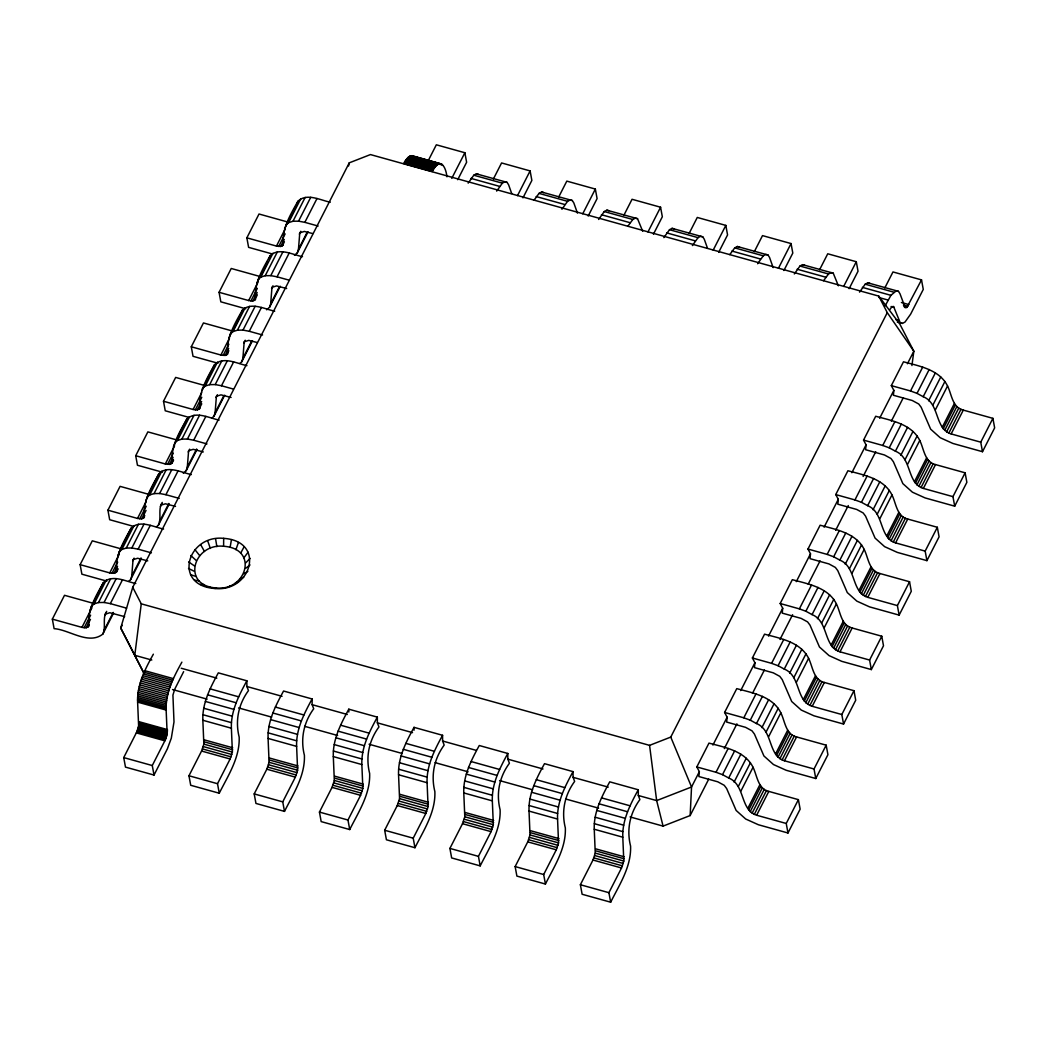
<?xml version="1.0" encoding="UTF-8"?>
<svg xmlns="http://www.w3.org/2000/svg" width="1047" height="1047" viewBox="0 0 1047 1047"><rect width="100%" height="100%" fill="white"/><g stroke="black" fill="none" stroke-linecap="round" stroke-linejoin="round"><path stroke-width="1.5" d="M223.613 546.259C193.315 543.079 180.922 585.653 216.363 587.995C246.673 591.189 259.054 548.615 223.613 546.259L223.665 538.354C187.256 534.52 172.362 585.679 214.962 588.506C251.372 592.34 266.252 541.168 223.665 538.354M202.843 720.271C202.189 703.152 210.395 687.447 218.326 672.855L246.87 680.799L246.896 686.518L248.479 690.588C238.467 704.238 235.052 720.624 239.174 737.127C239.972 757.675 228.076 775.644 219.255 793.22L190.711 785.276L188.97 775.762L201.574 751.039L203.851 744.129L202.843 720.271L231.387 728.215L232.395 752.073L230.118 758.996L217.514 783.706L219.255 793.22M231.387 728.215C230.733 711.096 238.925 695.391 246.87 680.799M268.084 738.436C267.43 721.318 275.623 705.613 283.567 691.02L312.098 698.964L312.137 704.683L313.72 708.754C303.695 722.404 300.293 738.789 304.402 755.28C305.214 775.84 293.317 793.809 284.496 811.386L255.952 803.442L254.199 793.914L266.815 769.205L269.092 762.295L268.084 738.436L296.615 746.38L297.623 770.239L295.346 777.149L282.742 801.871L284.496 811.386M296.615 746.38C295.961 729.262 304.167 713.557 312.098 698.964M333.312 756.601C332.658 739.483 340.864 723.778 348.795 709.185L377.339 717.13L377.365 722.849L378.949 726.919C368.937 740.556 365.521 756.955 369.643 773.445C370.442 794.006 358.545 811.962 349.724 829.551L321.18 821.607L319.44 812.079L332.043 787.37L334.32 780.447L333.312 756.601L361.856 764.546L362.864 788.404L360.587 795.314L347.97 820.023L349.724 829.551M361.856 764.546C361.202 747.427 369.395 731.722 377.339 717.13M398.554 774.767C397.899 757.648 406.092 741.943 414.036 727.351L442.567 735.295L442.606 741.014L444.177 745.084C434.165 758.722 430.762 775.12 434.871 791.611C435.683 812.171 423.786 830.127 414.952 847.717L386.422 839.773L384.668 830.245L397.271 805.536L399.561 798.612L398.554 774.767L427.084 782.711L428.092 806.556L425.815 813.48L413.212 838.189L414.952 847.717M427.084 782.711C426.43 765.593 434.636 749.888 442.567 735.295M463.782 792.932C463.127 775.801 471.333 760.109 479.264 745.516L507.808 753.46L507.834 759.167L509.418 763.25C499.393 776.887 495.99 793.286 500.113 809.776C500.911 830.336 489.014 848.292 480.193 865.882L451.65 857.938L449.909 848.41L462.512 823.701L464.789 816.778L463.782 792.932L492.326 800.876L493.333 824.722L491.056 831.645L478.44 856.354L480.193 865.882M492.326 800.876C491.671 783.758 499.864 768.053 507.808 753.46M529.023 811.098C528.369 793.966 536.561 778.261 544.505 763.669L573.036 771.626L573.075 777.332L574.646 781.415C564.634 795.053 561.231 811.438 565.341 827.941C566.152 848.489 554.256 866.458 545.422 884.048L516.891 876.09L515.137 866.576L527.74 841.867L530.031 834.943L529.023 811.098L557.554 819.042L558.561 842.887L556.284 849.811L543.681 874.52L545.422 884.048M557.554 819.042C556.899 801.923 565.105 786.218 573.036 771.626M594.251 829.25C593.597 812.132 601.803 796.427 609.734 781.834L638.277 789.778L638.304 795.498L639.887 799.581C629.862 813.218 626.459 829.604 630.582 846.107C631.38 866.654 619.484 884.623 610.663 902.2L582.119 894.256L580.378 884.741L592.982 860.019L595.259 853.109L594.251 829.25L622.795 837.207L623.803 861.053L621.525 867.976L608.909 892.685L610.663 902.2M622.795 837.207C622.14 820.076 630.333 804.371 638.277 789.778M183.644 671.651L174.731 689.201L172.925 695.103L173.998 721.92L171.315 738.174L167.389 748.801L154.027 775.055L125.483 767.111L123.729 757.596L136.817 731.866L138.623 725.964L137.615 702.105C136.908 684.856 145.245 668.811 153.359 654.192M154.027 775.055L152.273 765.54L165.361 739.81L167.167 733.908L166.146 710.062C165.452 692.8 173.776 676.755 181.89 662.136M630.058 816.922L663.078 826.109L690.156 815.548L691.543 786.991L699.357 771.678L696.818 766.941L708.976 743.108C724.838 747.375 744.914 750.908 753.042 767.281C757.203 775.578 757.819 788.888 768.799 791.401L798.39 799.646L800.144 809.161L787.985 832.993L758.394 824.748L745.7 819.016L736.133 810.443L726.644 788.522L724.223 785.302L717.758 781.795L698.886 776.547L699.357 771.678M135.783 583.506C125.784 581.517 112.251 573.939 103.378 582.59C95.67 596.345 87.267 610.048 88.773 626.381L86.168 627.768L81.941 627.375L52.35 619.13L64.508 595.298L94.099 603.543M52.35 619.13L54.104 628.658C69.259 629.64 88.511 645.305 102.815 634.116C106.271 626.983 102.109 618.07 106.689 611.356M163.568 529.036C153.569 527.047 140.036 519.469 131.163 528.12C123.454 541.875 115.065 555.577 116.557 571.911L113.966 573.298L109.739 572.905L80.135 564.66L92.293 540.828L121.884 549.073M128.676 581.321L130.6 579.645L131.739 576.164L133.048 559.687L137.628 558.26L147.732 560.878M191.352 474.566C181.353 472.577 167.834 464.999 158.948 473.65C151.239 487.405 142.85 501.107 144.342 517.44L141.751 518.828L137.523 518.435L107.92 510.19L120.078 486.358L149.682 494.603M156.461 526.85L158.385 525.175C161.84 518.029 157.691 509.13 162.259 502.403M219.137 420.096C209.138 418.106 195.619 410.529 186.732 419.18C179.037 432.935 170.635 446.637 172.14 462.97L169.535 464.358L165.308 463.965L135.717 455.72L147.863 431.888L177.466 440.133M183.29 473.218L186.17 470.692L187.308 467.211L188.617 450.747L193.198 449.32L203.301 451.938M212.044 417.91L213.954 416.222L215.106 412.74L216.402 396.276L220.982 394.85L231.099 397.467M274.72 311.155C264.708 309.166 251.188 301.588 242.302 310.239C234.607 323.981 226.204 337.697 227.709 354.03L225.105 355.417L220.878 355.025L191.287 346.779L203.445 322.947L233.036 331.192M239.828 363.44L241.752 361.752L242.891 358.27L244.187 341.806L248.78 340.38L257.313 342.552M302.504 256.685C292.506 254.696 278.973 247.118 270.1 255.769C262.391 269.511 253.989 283.227 255.494 299.56L252.89 300.934L248.663 300.554L219.072 292.309L231.23 268.477L260.821 276.722M266.645 309.807L269.537 307.281L270.676 303.8L271.971 287.323L276.565 285.91L286.669 288.527M330.289 202.215C320.29 200.226 306.771 192.635 297.885 201.299C290.176 215.041 281.787 228.756 283.279 245.077L280.688 246.464L276.46 246.071L246.856 237.839L259.015 214.007L288.606 222.252M294.443 255.337L297.322 252.811L298.46 249.33L299.769 232.853L304.35 231.439L312.883 233.612M727.142 717.208L726.67 722.077L745.543 727.325L752.008 730.832L754.429 734.052L763.917 755.973L773.484 764.546L786.179 770.278L815.77 778.523L827.928 754.691L826.175 745.176L796.584 736.931C785.603 734.418 784.988 721.108 780.826 712.811C772.712 696.438 752.636 692.905 736.761 688.638L724.603 712.457L727.142 717.208L712.928 745.058M754.926 662.725L754.468 667.606L773.327 672.855L779.793 676.362L782.214 679.582L791.702 701.503L801.269 710.075L813.964 715.808L843.555 724.053L855.713 700.221L853.972 690.693L824.369 682.461C813.388 679.948 812.773 666.638 808.611 658.341C800.497 641.968 780.421 638.434 764.546 634.168L752.387 657.987L754.926 662.725L740.713 690.588M782.711 608.255L782.253 613.136L801.125 618.384L807.577 621.892L809.998 625.111L819.487 647.033L829.067 655.605L841.749 661.338L871.34 669.583L883.498 645.75L881.757 636.223L852.153 627.991C841.173 625.478 840.558 612.168 836.396 603.87C828.282 587.498 808.205 583.964 792.33 579.685L780.185 603.517L782.711 608.255L768.511 636.118M810.496 553.784L810.038 558.666L828.91 563.914L835.362 567.422L837.783 570.641L847.285 592.563L856.852 601.135L869.534 606.867L899.137 615.113L911.283 591.28L909.542 581.752L879.951 573.52C868.958 571.008 868.343 557.698 864.181 549.4C856.066 533.028 835.99 529.494 820.128 525.214L807.97 549.047L810.496 553.784L796.296 581.648M838.294 499.314L837.822 504.196L856.695 509.444L863.16 512.951L865.581 516.171L875.07 538.093L884.636 546.665L897.318 552.397L926.922 560.642L939.08 536.81L937.327 527.282L907.736 519.05C896.756 516.537 896.14 503.227 891.965 494.93C883.851 478.558 863.775 475.024 847.913 470.744L835.755 494.577L838.294 499.314L824.081 527.178M866.078 444.844L865.607 449.726L884.479 454.974L890.945 458.481L893.366 461.701L902.854 483.622L912.421 492.195L925.116 497.927L954.707 506.172L966.865 482.34L965.112 472.812L935.521 464.58C924.54 462.067 923.925 448.757 919.763 440.46C911.636 424.087 891.56 420.554 875.698 416.274L863.539 440.106L866.078 444.844L851.865 472.707M893.863 390.374L893.392 395.256L912.264 400.504L918.729 404.011L921.151 407.231L930.639 429.152L940.206 437.725L952.901 443.457L982.492 451.702L994.65 427.87L992.896 418.342L963.305 410.11C952.325 407.597 951.71 394.287 947.548 385.99C939.434 369.617 919.358 366.084 903.482 361.804L891.324 385.636L893.863 390.374L879.65 418.237M911.924 365.547L913.835 351.229L899.792 323.994L878.747 296.105L370.442 154.576L349.253 162.848L132.733 587.288L141.266 603.831L134.775 655.304L144.473 674.229M230.104 547.306L231.466 539.598M348.599 165.95L349.253 162.848M132.733 587.288L120.732 628.056L143.858 673.09M103.378 582.59L90.068 609.904M131.163 528.12L117.866 555.433M158.948 473.65L145.651 500.963M186.732 419.18L173.436 446.493M246.922 365.625C236.923 363.636 223.404 356.059 214.517 364.709C206.822 378.464 198.42 392.167 199.925 408.5L197.32 409.887L193.093 409.495L163.502 401.25L175.66 377.417L205.251 385.662M214.517 364.709L201.94 390.623M241.543 312.556L242.302 310.239M268.948 259.25L270.1 255.769M297.126 203.615L297.885 201.299M235.915 549.688L238.441 542.464M229.005 337.553L241.163 313.72M256.803 283.083L267.522 262.051M284.588 228.612L296.746 204.78M81.941 627.375L91.953 607.744M109.739 572.905L119.031 554.674M137.523 518.435L146.096 501.605M165.308 463.965L174.6 445.734M193.093 409.495L201.678 392.664M220.878 355.025L229.463 338.194M248.663 300.554L257.968 282.324M276.46 246.071L285.033 229.254M91.22 606.422L94.099 603.897L106.257 580.064M119.005 551.952L121.884 549.426L134.042 525.594M146.789 497.482L149.669 494.956L161.827 471.124M174.574 443.012L177.466 440.486L189.612 416.654M202.359 388.542L205.251 386.016L217.41 362.183M230.157 334.072L233.036 331.546L245.194 307.713M257.942 279.601L260.821 277.075L272.979 253.243M285.726 225.131L288.606 222.605L300.764 198.773M84.192 627.794L90.618 615.178M111.977 573.324L117.696 562.108M139.761 518.854L146.2 506.238M167.546 464.384L173.265 453.168M195.331 409.914L201.77 397.297M223.129 355.443L228.848 344.227M250.914 300.973L257.34 288.357M278.698 246.503L285.137 233.887M94.099 603.897L98.497 602.535L110.655 578.716M121.884 549.426L126.281 548.065L138.44 524.233M149.669 494.956L154.066 493.595L166.224 469.763M177.466 440.486L181.864 439.125L194.009 415.293M205.251 386.016L209.649 384.655L221.807 360.822M233.036 331.546L237.433 330.185L249.592 306.352M260.821 277.075L265.218 275.714L277.376 251.882M288.606 222.605L293.003 221.244L305.161 197.412M86.168 627.768L90.461 619.353M113.966 573.298L117.539 566.283M141.751 518.828L146.043 510.413M169.535 464.358L173.108 457.343M197.32 409.887L201.613 401.472M225.105 355.417L228.678 348.402M252.89 300.934L257.182 292.532M280.688 246.464L284.26 239.462M87.739 627.284L89.178 624.47M115.536 572.814L117.67 568.6M143.321 518.344L144.748 515.53M171.106 463.86L173.252 459.659M198.891 409.39L201.757 403.789M226.675 354.92L228.822 350.719M254.46 300.45L257.326 294.848M282.258 245.98L284.404 241.778M116.557 571.911L117.997 569.11M172.14 462.97L173.566 460.157M98.497 602.535L104.059 602.457L116.217 578.625M126.281 548.065L131.843 547.974L144.002 524.154M154.066 493.595L159.628 493.503L171.787 469.684M181.864 439.125L187.413 439.033L199.571 415.201M209.649 384.655L215.211 384.563L227.356 360.731M237.433 330.185L242.996 330.093L255.154 306.261M265.218 275.714L270.78 275.623L282.939 251.79M293.003 221.244L298.565 221.153L310.723 197.32M104.059 602.457L110.341 603.635L122.486 579.802M131.843 547.974L138.125 549.165L150.284 525.332M159.628 493.503L165.91 494.694L178.069 470.862M187.413 439.033L193.695 440.224L205.853 416.392M215.211 384.563L221.48 385.754L233.638 361.922M242.996 330.093L249.265 331.284L261.423 307.452M270.78 275.623L277.062 276.814L289.208 252.981M298.565 221.153L304.847 222.344L317.005 198.511M104.844 615.4L106.271 612.6M132.629 560.93L134.068 558.13M160.427 506.46L161.853 503.646M188.211 451.99L189.638 449.176M215.996 397.52L217.423 394.706M243.781 343.05L245.207 340.236M271.566 288.566L273.005 285.766M299.35 234.096L300.79 231.295M103.954 630.634L113.246 612.403M131.739 576.164L141.031 557.933M159.524 521.681L168.829 503.463M187.308 467.211L196.614 448.993M215.106 412.74L223.678 395.923M242.891 358.27L251.476 341.453M270.676 303.8L279.261 286.983M298.46 249.33L307.046 232.513M102.815 634.116L113.534 613.084M130.6 579.645L141.332 558.614M158.385 525.175L169.117 504.144M186.17 470.692L196.901 449.673M213.954 416.222L224.686 395.203M241.752 361.752L252.471 340.733M269.537 307.281L280.256 286.263M297.322 252.811L308.054 231.793M122.159 625.281L120.732 628.056L134.775 655.304L151.802 660.042M428.184 160.78L436.337 144.8L464.881 152.744L466.622 162.259L457.722 179.704M464.881 152.744L451.767 178.356M493.412 178.945L501.578 162.952L530.109 170.91L531.863 180.424L522.963 197.87M517.506 195.619L530.109 170.91M558.653 197.111L566.807 181.118L595.35 189.062L597.091 198.59L588.192 216.035M582.747 213.784L595.35 189.062M623.881 215.276L632.048 199.283L660.578 207.227L662.332 216.755L653.433 234.201M647.975 231.95L660.578 207.227M689.122 233.442L697.276 217.449L725.82 225.393L727.56 234.921L718.661 252.366M713.203 250.102L725.82 225.393M754.35 251.607L762.504 235.614L791.048 243.558L792.801 253.086L783.902 270.519M778.444 268.268L791.048 243.558M819.592 269.76L827.745 253.78L856.289 261.724L858.03 271.238L849.13 288.684M843.673 286.433L856.289 261.724M884.82 287.925L892.973 271.945L921.517 279.889L923.271 289.404L910.654 314.126L905.014 322.044L902.422 323.405L897.279 322.018M885.121 305.894L890.918 295.333L896.324 290.778L898.47 291.341L900.001 293.775L905.21 307.713L906.898 307.425L921.517 279.889M141.266 603.831L649.572 745.359L670.761 737.088L887.28 312.66L878.747 296.105M907.435 363.754L913.835 351.229L887.28 312.66M690.156 815.548L708.714 779.164M724.302 748.605L736.918 723.857M752.505 693.297L764.389 670.015M779.976 639.455L792.605 614.72M808.192 584.161L820.063 560.878M835.65 530.306L848.279 505.57M863.121 476.464L875.75 451.728M891.337 421.169L903.208 397.886M696.818 766.941L716.017 772.28L728.162 748.448M724.603 712.457L743.802 717.81L755.96 693.978M752.387 657.987L771.587 663.34L783.745 639.508M780.185 603.517L799.371 608.87L811.53 585.037M807.97 549.047L827.156 554.4L839.314 530.567M835.755 494.577L854.941 499.929L867.099 476.097M863.539 440.106L882.739 445.459L894.897 421.627M891.324 385.636L910.524 390.976L922.682 367.157M716.017 772.28L722.509 774.649L734.667 750.817M743.802 717.81L750.293 720.179L762.452 696.347M771.587 663.34L778.078 665.709L790.236 641.876M799.371 608.87L805.863 611.239L818.021 587.406M827.156 554.4L833.661 556.768L845.806 532.936M854.941 499.929L861.445 502.298L873.604 478.466M882.739 445.459L889.23 447.828L901.388 423.996M910.524 390.976L917.015 393.358L929.173 369.526M787.985 832.993L786.232 823.466L756.641 815.233C739.849 809.933 745.438 784.674 728.699 778.013L740.857 754.18M815.77 778.523L814.029 768.995L784.425 760.763C767.647 755.463 773.223 730.204 756.484 723.542L768.642 699.71M843.555 724.053L841.814 714.525L812.21 706.293C795.432 700.993 801.02 675.734 784.268 669.072L796.427 645.24M871.34 669.583L869.599 660.055L840.008 651.823C823.217 646.523 828.805 621.264 812.066 614.602L824.211 590.77M899.137 615.113L897.384 605.585L867.793 597.353C851.002 592.052 856.59 566.793 839.851 560.132L852.009 536.3M926.922 560.642L925.168 551.115L895.578 542.883C878.786 537.582 884.375 512.323 867.636 505.662L879.794 481.829M954.707 506.172L952.953 496.644L923.362 488.412C906.571 483.112 912.159 457.853 895.421 451.192L907.579 427.359M982.492 451.702L980.751 442.174L951.147 433.929C934.369 428.629 939.944 403.383 923.205 396.708L935.364 372.889M734.091 782.096L746.249 758.264M761.889 727.626L774.047 703.793M789.674 673.156L801.832 649.323M817.458 618.685L829.617 594.853M845.243 564.215L857.401 540.383M873.028 509.745L885.186 485.913M900.826 455.275L912.971 431.443M928.61 400.805L940.769 376.972M738.266 786.585L750.424 762.753M766.051 732.115L778.209 708.282M793.835 677.645L805.994 653.812M821.633 623.174L833.792 599.342M849.418 568.704L861.576 544.872M877.203 514.234L889.361 490.402M904.988 459.764L917.146 435.932M932.772 405.294L944.931 381.461M740.883 791.113L753.042 767.281M768.668 736.643L780.826 712.811M796.453 682.173L808.611 658.341M824.238 627.703L836.396 603.87M852.022 573.233L864.181 549.4M879.82 518.762L891.965 494.93M907.605 464.279L919.763 440.46M935.39 409.809L947.548 385.99M747.754 808.506L759.913 784.674M775.552 754.036L787.697 730.204M803.337 699.566L815.495 675.734M831.122 645.096L843.28 621.264M858.906 590.626L871.065 566.793M886.691 536.156L898.85 512.323M914.476 481.685L926.634 457.853M942.274 427.215L954.432 403.383M748.697 810.116L760.855 786.297M776.481 755.646L788.64 731.827M804.266 701.176L816.424 677.344M832.051 646.706L844.209 622.873M859.836 592.236L871.994 568.403M887.634 537.765L899.779 513.933M915.418 483.295L927.577 459.463M943.203 428.825L955.361 404.993M750.176 811.726L762.334 787.894M777.973 757.256L790.132 733.423M805.758 702.786L817.916 678.953M833.543 648.315L845.701 624.483M861.328 593.845L873.486 570.013M889.112 539.375L901.271 515.543M916.91 484.905L929.055 461.073M944.695 430.435L956.853 406.602M752.112 813.179L764.271 789.359M779.897 758.709L792.056 734.876M807.682 704.238L819.84 680.406M835.467 649.768L847.625 625.936M863.252 595.298L875.41 571.466M891.049 540.828L903.208 516.996M918.834 486.358L930.992 462.525M946.619 431.888L958.777 408.055M754.324 814.383L766.483 790.55M782.109 759.913L794.267 736.08M809.894 705.442L822.052 681.61M837.679 650.972L849.837 627.14M865.463 596.502L877.622 572.67M893.261 542.032L905.419 518.2M921.046 487.562L933.204 463.729M948.831 433.092L960.989 409.259M756.641 815.233L768.799 791.401M784.425 760.763L796.584 736.931M812.21 706.293L824.369 682.461M840.008 651.823L852.153 627.991M867.793 597.353L879.951 573.52M895.578 542.883L907.736 519.05M923.362 488.412L935.521 464.58M951.147 433.929L963.305 410.11M786.232 823.466L798.39 799.646M814.029 768.995L826.175 745.176M841.814 714.525L853.972 690.693M869.599 660.055L881.757 636.223M897.384 605.585L909.542 581.752M925.168 551.115L937.327 527.282M952.953 496.644L965.112 472.812M980.751 442.174L992.896 418.342M240.627 553.261L244.108 546.77M413.591 156.526C409.181 153.582 405.621 160.453 403.684 163.528L432.228 171.472C438.51 159 445.132 162.756 446.977 176.799M468.153 183.146L473.794 175.215L476.385 173.854L478.531 174.417M496.684 191.091L502.338 183.173L504.916 181.798L507.062 182.361L508.606 184.796L511.695 193.512M534.088 200.121L539.035 193.381L541.613 192.02L543.759 192.569M561.925 209.256L567.566 201.325L570.157 199.964L572.303 200.527L573.835 202.961L577.447 213.13M598.609 219.464L604.263 211.546L606.854 210.185L609.001 210.735M627.86 226.231L632.807 219.49L635.385 218.129L637.531 218.692L642.688 231.282M663.85 237.63L669.504 229.712L672.082 228.351L674.229 228.9M692.394 245.574L698.035 237.656L700.626 236.295L702.773 236.844L704.304 239.292L707.406 247.995M729.785 254.604L734.732 247.877L737.324 246.503L739.47 247.066M757.622 263.739L763.276 255.821L765.854 254.46L768.001 255.01L769.545 257.444L773.157 267.613M794.32 273.961L799.973 266.043L802.552 264.669L804.698 265.231M823.57 280.714L828.504 273.987L831.096 272.613L833.242 273.175L838.385 285.779M859.548 292.126L865.202 284.195L867.793 282.834L869.939 283.397M889.845 309.585L891.861 306.758L893.549 306.47L900.276 322.842M243.938 557.789L248.087 552.201M245.613 562.946L250.102 558.391M160.832 505.217L165.413 503.79L175.516 506.408M105.25 614.157L109.843 612.731L124.658 616.657M245.548 568.39L250.024 564.935M243.742 573.743L247.851 571.374M240.313 578.651L243.729 577.277M214.962 588.506L216.363 587.995M235.496 582.773L237.957 582.224M207.162 587.262L209.871 586.961M200.186 584.396L204.073 584.579M229.633 585.836L230.903 585.901M194.52 580.09L199.362 581.006M411.916 155.663L441.625 164.039M411.275 155.676L439.819 163.62M476.385 173.854L507.062 182.361M541.613 192.02L572.303 200.527M606.854 210.185L637.531 218.692M672.082 228.351L702.773 236.844M737.324 246.503L768.001 255.01M802.552 264.669L833.242 273.175M867.793 282.834L898.47 291.341M410.607 155.833L442.135 164.471M409.901 156.134L442.593 165.06M409.168 156.592L437.698 164.536M473.794 175.215L502.338 183.173M539.035 193.381L567.566 201.325M604.263 211.546L632.807 219.49M669.504 229.712L698.035 237.656M734.732 247.877L763.276 255.821M799.973 266.043L828.504 273.987M865.202 284.195L893.745 292.152M408.409 157.181L436.952 165.138M407.636 157.927L436.18 165.871M406.851 158.804L435.395 166.748M406.053 159.798L434.597 167.742M470.98 178.396L499.511 186.353M536.208 196.561L564.752 204.505M601.449 214.727L629.98 222.671M666.677 232.892L695.221 240.836M731.918 251.058L760.449 259.002M797.147 269.223L825.69 277.167M862.388 287.375L890.918 295.333M405.268 160.924L433.798 168.868M404.469 162.167L433.013 170.111M901.402 302.504L908.914 304.598M879.074 297.557L888.092 300.07M903.391 305.03L907.906 306.287M903.888 306.588L906.898 307.425M891.089 306.509L894.099 307.347M895.735 319.571L898.745 320.408M899.425 322.568L902.422 323.405M304.847 222.344L318.131 226.047M271.971 253.858L248.61 247.354L246.856 237.839M277.062 276.814L288.867 280.099M245.744 308.773L220.825 301.824L219.072 292.309M249.265 331.284L262.561 334.988M217.959 363.244L193.028 356.307L191.287 346.779M221.48 385.754L233.298 389.039M188.604 417.282L165.243 410.777L163.502 401.25M193.695 440.224L206.979 443.928M162.377 472.184L137.458 465.248L135.717 455.72M165.91 494.694L179.194 498.398M133.034 526.222L109.673 519.718L107.92 510.19M138.125 549.165L151.409 552.868M106.807 581.124L81.888 574.188L80.135 564.66M110.341 603.635L126.569 608.163M181.21 668.235L216.821 678.142M246.896 686.518L282.062 696.307M312.137 704.683L347.303 714.473M377.365 722.849L412.531 732.638M442.606 741.014L476.241 750.372M507.834 759.167L543 768.969M573.075 777.332L608.242 787.122M638.304 795.498L656.652 800.602L691.543 786.991L670.761 737.088M144.918 670.721L173.462 678.665M210.159 688.887L238.69 696.831M275.387 707.052L303.931 714.996M340.628 725.205L369.159 733.162M405.856 743.37L434.4 751.314M471.098 761.535L499.628 769.48M536.326 779.701L564.87 787.645M601.554 797.866L630.098 805.81M144.159 672.266L172.703 680.21M143.426 673.888L171.97 681.846M142.719 675.59L171.263 683.534M207.542 694.802L236.085 702.759M272.783 712.968L301.314 720.912M338.011 731.133L366.555 739.077M403.239 749.299L431.783 757.243M468.48 767.464L497.024 775.408M533.708 785.63L562.252 793.574M598.949 803.782L627.493 811.739M142.039 677.357L170.582 685.301M141.397 679.163L169.941 687.12M172.533 689.528L207.123 699.16M238.559 707.916L271.579 717.103M304.598 726.304L337.618 735.491M369.067 744.247L402.074 753.447M435.094 762.635L468.114 771.822M499.563 780.578L532.583 789.778M565.589 798.966L598.609 808.166M140.795 681.021L169.326 688.965M140.233 682.893L168.763 690.85M205.356 701.438L233.9 709.382M270.584 719.603L299.128 727.547M335.825 737.769L364.369 745.713M401.053 755.934L429.597 763.878M466.295 774.099L494.838 782.044M531.523 792.252L560.066 800.209M596.764 810.417L625.308 818.361M139.709 684.79L168.253 692.748M139.251 686.701L167.782 694.645M138.832 688.586L167.363 696.53M203.772 708.256L232.316 716.2M269 726.422L297.544 734.366M334.242 744.587L362.772 752.531M399.47 762.74L428.014 770.697M464.711 780.905L493.242 788.849M529.939 799.07L558.483 807.015M595.18 817.236L623.711 825.18M138.466 690.457L167.01 698.414M138.165 692.303L166.709 700.26M137.916 694.109L166.46 702.053M137.733 695.862L166.277 703.806M202.909 714.708L231.452 722.652M268.15 732.861L296.681 740.818M333.378 751.026L361.922 758.97M398.619 769.192L427.15 777.136M463.847 787.357L492.391 795.301M529.088 805.523L557.619 813.467M594.316 823.688L622.86 831.632M137.615 697.538L166.146 705.495M137.55 699.147L166.093 707.105M137.55 700.679L166.093 708.623M137.615 702.105L166.146 710.062M138.95 721.671L167.494 729.615M204.178 739.836L232.722 747.78M269.419 758.002L297.963 765.946M334.647 776.154L363.191 784.111M399.889 794.32L428.432 802.264M465.117 812.485L493.661 820.429M530.358 830.651L558.902 838.595M595.586 848.816L624.13 856.76M138.976 722.613L167.52 730.557M138.924 723.66L167.468 731.604M204.165 741.826L232.696 749.77M269.393 759.991L297.937 767.935M334.634 778.143L363.165 786.101M399.862 796.309L428.406 804.253M465.104 814.474L493.634 822.418M530.332 832.64L558.876 840.584M595.573 850.805L624.104 858.749M138.806 724.786L167.35 732.73M138.623 725.964L167.167 733.908M203.851 744.129L232.395 752.073M269.092 762.295L297.623 770.239M334.32 780.447L362.864 788.404M399.561 798.612L428.092 806.556M464.789 816.778L493.333 824.722M530.031 834.943L558.561 842.887M595.259 853.109L623.803 861.053M138.361 727.181L166.905 735.125M138.06 728.398L166.591 736.342M203.288 746.563L231.832 754.507M268.516 764.729L297.06 772.673M333.757 782.881L362.301 790.838M398.986 801.047L427.529 808.991M464.227 819.212L492.771 827.156M529.455 837.378L557.999 845.322M594.696 855.543L623.24 863.487M137.681 729.602L166.224 737.546M137.275 730.767L165.819 738.711M202.503 748.932L231.047 756.876M267.744 767.098L296.288 775.042M332.972 785.25L361.516 793.207M398.213 803.415L426.744 811.36M463.441 821.581L491.985 829.525M528.683 839.746L557.213 847.69M593.911 857.912L622.455 865.856M136.817 731.866L165.361 739.81M136.346 732.874L164.876 740.831M201.574 751.039L230.118 758.996M266.815 769.205L295.346 777.149M332.043 787.37L360.587 795.314M397.271 805.536L425.815 813.48M462.512 823.701L491.056 831.645M527.74 841.867L556.284 849.811M592.982 860.019L621.525 867.976M123.729 757.596L152.273 765.54M188.97 775.762L217.514 783.706M254.199 793.914L282.742 801.871M319.44 812.079L347.97 820.023M384.668 830.245L413.212 838.189M449.909 848.41L478.44 856.354M515.137 866.576L543.681 874.52M580.378 884.741L608.909 892.685M190.541 574.659L196.051 576.478M188.512 568.469L194.362 571.322M917.015 393.358L923.205 396.708M889.23 447.828L895.421 451.192M861.445 502.298L867.636 505.662M833.661 556.768L839.851 560.132M805.863 611.239L812.066 614.602M778.078 665.709L784.268 669.072M750.293 720.179L756.484 723.542M722.509 774.649L728.699 778.013M188.604 561.925L194.428 565.877M190.776 555.486L196.247 560.525M194.886 549.583L199.676 555.617M414.062 157.102L414.468 157.835M200.671 544.636L204.479 551.494M207.725 540.959L210.355 548.432M663.078 826.109L656.652 800.602L649.572 745.359M215.577 538.812L216.873 546.652M414.036 727.351L414.049 730.204M348.795 709.185L348.808 712.039"/></g></svg>
